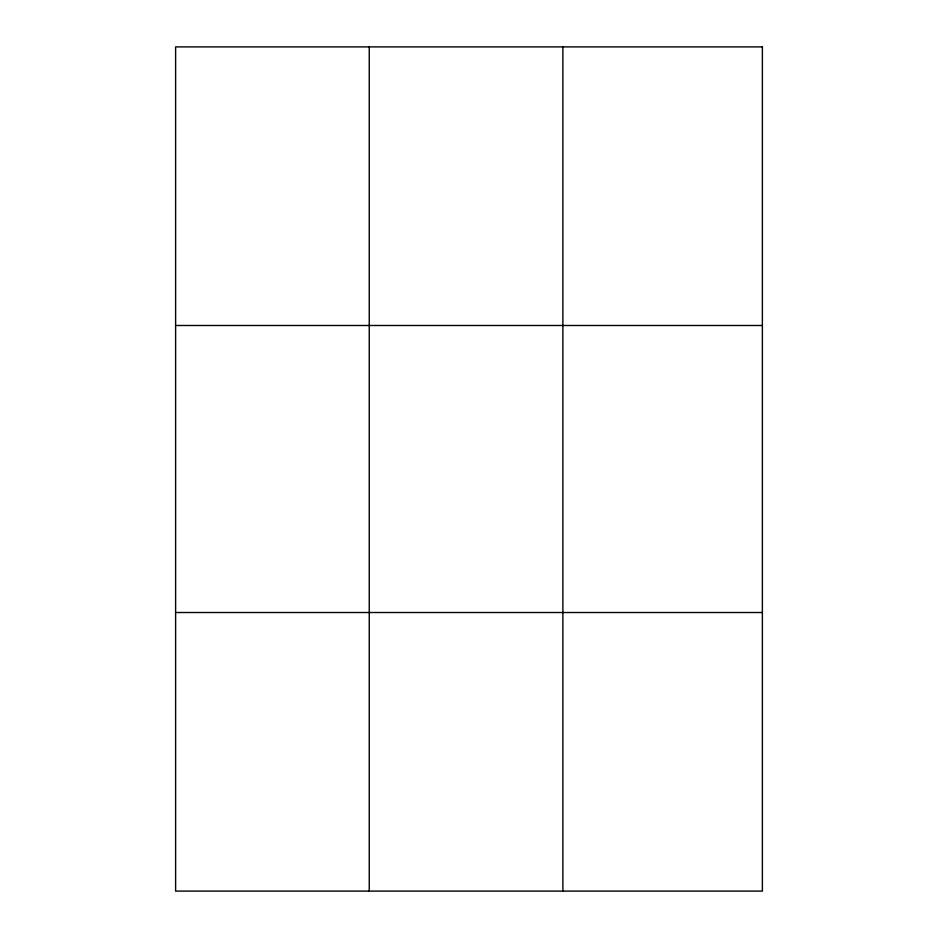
<?xml version="1.0" encoding="UTF-8"?>
<svg xmlns="http://www.w3.org/2000/svg" width="938" height="938" viewBox="0 0 938 938"><rect width="100%" height="100%" fill="white"/><g stroke="black" fill="none" stroke-linecap="round" stroke-linejoin="round"><path stroke-width="1.41" d="M369.244 891.1L369.244 46.9M562.882 891.1L562.882 46.9M175.617 325.486L762.383 325.486M175.617 612.514L762.383 612.514M762.383 46.9L762.383 891.1L175.617 891.1L175.617 46.9L762.383 46.9"/></g></svg>
